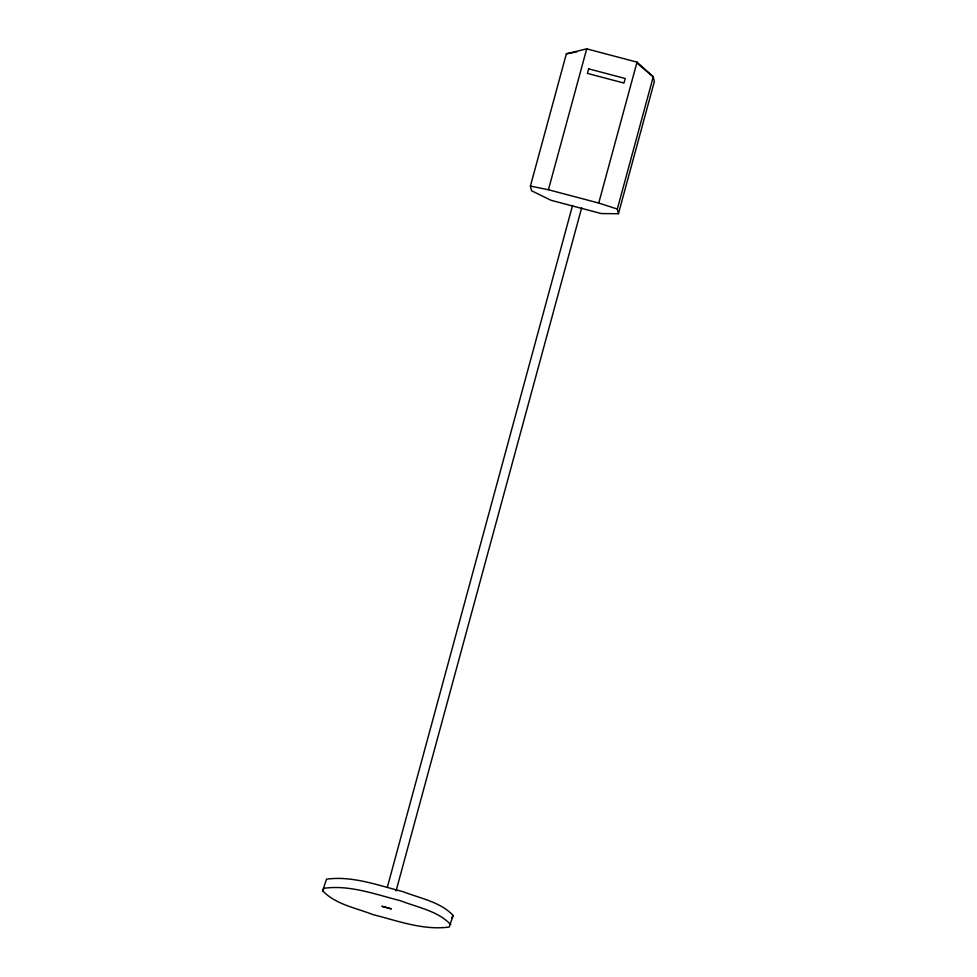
<?xml version="1.0" encoding="UTF-8"?>
<svg xmlns="http://www.w3.org/2000/svg" width="977" height="977" viewBox="0 0 977 977"><rect width="100%" height="100%" fill="white"/><g stroke="black" fill="none" stroke-linecap="round" stroke-linejoin="round"><path stroke-width="1.47" d="M322.63 890.719L326.55 879.178C352.404 875.612 378.172 885.406 402.976 891.635C419.902 898.351 440.309 901.734 453.157 915.486L449.225 927.026C423.371 930.592 397.602 920.798 372.799 914.557C355.872 907.853 335.465 904.458 322.63 890.719L324.071 888.264C349.937 884.698 375.705 894.492 400.497 900.733C417.423 907.438 437.843 910.82 450.678 924.572M530.413 186.082L566.355 53.82L586.713 48.85L637.016 62.149L653.247 76.792L654.37 81.47L618.441 213.731L601.27 213.572L550.967 200.273L531.549 190.759L530.413 186.082L548.427 189.746L598.742 203.045L617.317 209.054L618.441 213.731M548.427 189.746L586.713 48.85M387.368 887.079L572.546 205.5M396.076 890.89L581.657 207.845M598.742 203.045L637.016 62.149L637.297 63.322L653.247 76.792L617.317 209.054M451.704 917.928L453.157 915.486M566.355 53.82L576.674 51.915M588.63 68.842L587.397 73.385L623.985 83.057L625.219 78.514L588.63 68.842M382.141 906.338L391.215 908.818L382.141 906.338"/></g></svg>
